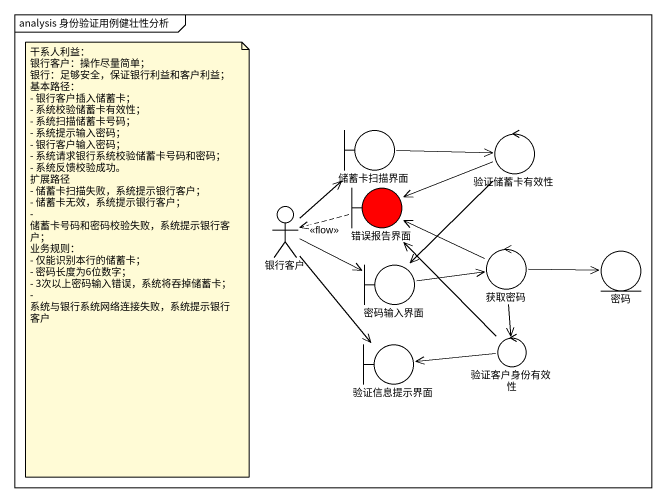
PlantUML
@startuml
mainframe analysis 身份验证用例健壮性分析
boundary 储蓄卡扫描界面
control 验证储蓄卡有效性
actor 银行客户
boundary 错误报告界面 #FF0000
boundary 密码输入界面
control 获取密码
entity 密码
boundary 验证信息提示界面
control 验证客户身份有效性
储蓄卡扫描界面 -right-> 验证储蓄卡有效性
验证储蓄卡有效性 -left-> 错误报告界面
验证储蓄卡有效性 --> 密码输入界面
银行客户 -up-> 储蓄卡扫描界面
银行客户 -right-> 密码输入界面
银行客户 --> 验证信息提示界面
错误报告界面 .left.> 银行客户 : <<flow>>
密码输入界面 -right-> 获取密码
获取密码 -left-> 错误报告界面
获取密码 -right-> 密码
获取密码 --> 验证客户身份有效性
验证客户身份有效性 -up-> 错误报告界面
验证客户身份有效性 -left-> 验证信息提示界面
note as N1
  干系人利益：
  银行客户：操作尽量简单；
  银行：足够安全，保证银行利益和客户利益；
  基本路径：
  - 银行客户插入储蓄卡；
  - 系统校验储蓄卡有效性；
  - 系统扫描储蓄卡号码；
  - 系统提示输入密码；
  - 银行客户输入密码；
  - 系统请求银行系统校验储蓄卡号码和密码；
  - 系统反馈校验成功。
  扩展路径
  - 储蓄卡扫描失败，系统提示银行客户；
  - 储蓄卡无效，系统提示银行客户；
  - 储蓄卡号码和密码校验失败，系统提示银行客户；
  业务规则：
  - 仅能识别本行的储蓄卡；
  - 密码长度为6位数字；
  - 3次以上密码输入错误，系统将吞掉储蓄卡；
  - 系统与银行系统网络连接失败，系统提示银行客户
end note
@enduml
